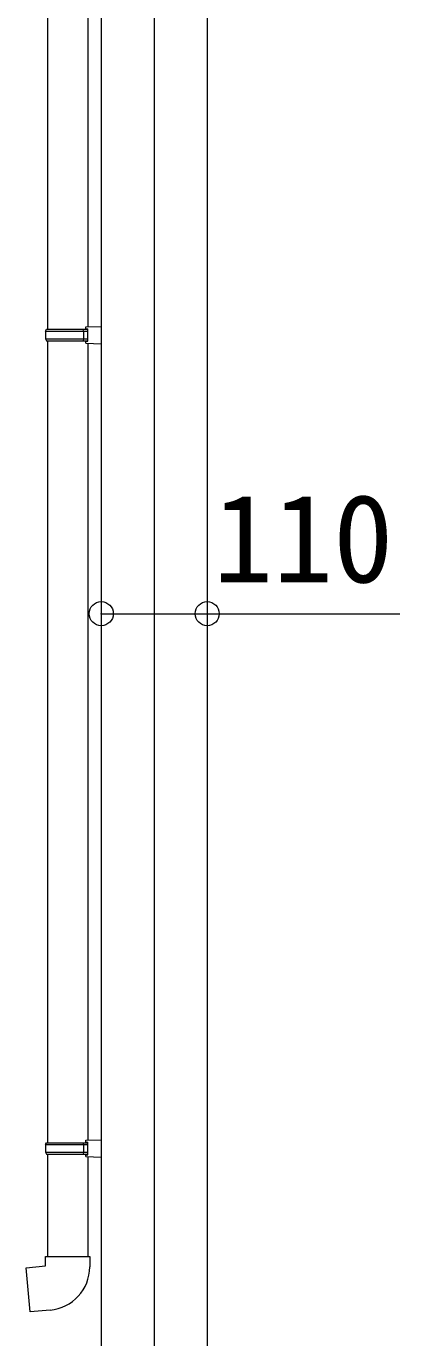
# Model space of a CAD drawing. Units: millimetres at full size; details may follow other scales. Extents: x -6988 to 7066, y -4877 to 4823.
# Drawn here: x 717 to 1105, y -1226 to 136 of the extents above; entities that cross this region are included whole.
import ezdxf
from ezdxf.enums import TextEntityAlignment as Align

# ---------------------------------------------------------------- set-up
doc = ezdxf.new("R2010")
doc.units = ezdxf.units.MM
doc.header["$LTSCALE"] = 25
doc.header["$PDMODE"] = 32
doc.header["$PDSIZE"] = 25
for name, color, linetype, lineweight in [('0-1_本体', 4, 'Continuous', 9), ('0-2_部品', 7, 'Continuous', 9), ('0-8_PARTS2', 2, 'Continuous', 9), ('0-A_寸法', 6, 'Continuous', 9)]:
    doc.layers.add(name, color=color, linetype=linetype, lineweight=lineweight)
doc.styles.add('ＭＳ ゴシック', font='')
doc.styles.get('ＭＳ ゴシック').set_extended_font_data('MS Gothic')

msp = doc.modelspace()

# ---------------------------------------------------------------- linework, layer by layer
at = {"layer": '0-1_本体'}
for p, q in [((795.13, 1085.66), (795.13, -1794.34)), ((905.13, 1085.66), (905.13, -1794.34))]:
    msp.add_line(p, q, dxfattribs=at)
at = {"layer": '0-2_部品'}
for p, q in [((739.13, 765.74), (739.13, -178.45)), ((781.13, 763.18), (781.13, -175.89)), ((779.13, -175.95), (795.13, -175.48)), ((779.13, -177.95), (779.13, -175.95)), ((795.13, -175.48), (795.13, -193.42)), ((737.13, -180.45), (738.13, -178.45)), ((737.13, -180.45), (781.13, -180.45)), ((737.13, -180.45), (737.13, -188.45)), ((737.13, -188.45), (781.13, -188.45)), ((737.13, -188.45), (738.13, -190.45)), ((738.13, -178.45), (781.13, -178.45)), ((738.13, -190.45), (781.13, -190.45)), ((739.13, -190.45), (739.13, -1023.61)), ((776.65, -180.45), (776.22, -178.45)), ((779.13, -177.95), (781.13, -177.95)), ((779.13, -192.95), (779.13, -190.95)), ((779.13, -192.95), (795.13, -193.42)), ((781.13, -193.01), (781.13, -1021.05)), ((779.13, -1021.11), (795.13, -1020.64)), ((779.13, -1023.11), (779.13, -1021.11)), ((795.13, -1020.64), (795.13, -1038.58)), ((737.13, -1025.61), (738.13, -1023.61)), ((737.13, -1025.61), (781.13, -1025.61)), ((737.13, -1025.61), (737.13, -1033.61)), ((737.13, -1033.61), (781.13, -1033.61)), ((737.13, -1033.61), (738.13, -1035.61)), ((738.13, -1023.61), (781.13, -1023.61)), ((738.13, -1035.61), (781.13, -1035.61)), ((739.13, -1035.61), (739.13, -1141.75)), ((776.65, -1025.61), (776.22, -1023.61)), ((779.13, -1023.11), (781.13, -1023.11)), ((779.13, -1038.11), (779.13, -1036.11)), ((779.13, -1038.11), (795.13, -1038.58)), ((781.13, -1038.17), (781.13, -1141.75)), ((737.13, -1141.75), (783.13, -1141.75)), ((737.13, -1151.75), (737.13, -1141.75)), ((783.13, -1141.75), (783.13, -1152.66))]:
    msp.add_line(p, q, dxfattribs=at)
for points in [[(776.65, -180.45), (776.65, -188.45), (776.22, -190.45)], [(779.13, -190.95), (781.13, -190.95), (781.13, -177.95)], [(776.65, -1025.61), (776.65, -1033.61), (776.22, -1035.61)], [(779.13, -1036.11), (781.13, -1036.11), (781.13, -1023.11)], [(742.05, -1197.49), (721.22, -1199.32), (717.21, -1153.49), (737.13, -1151.75)]]:
    msp.add_lwpolyline(points, dxfattribs=at)
msp.add_arc((738.13, -1152.66), 45, 275, 0, dxfattribs=at)
at = {"layer": '0-8_PARTS2'}
msp.add_line((850.13, 1051.79), (850.13, -1894.35), dxfattribs=at)
at = {"layer": '0-A_寸法'}
for p, q in [((795.13, -473.96), (905.13, -473.96)), ((905.13, -473.96), (1105.13, -473.96))]:
    msp.add_line(p, q, dxfattribs=at)
for p in [(795.13, -473.96), (905.13, -473.96)]:
    msp.add_point(p, dxfattribs=at)

# ---------------------------------------------------------------- texts
at = {"layer": '0-A_寸法', "color": 7, "style": 'ＭＳ ゴシック'}
msp.add_text('110', height=91.64, dxfattribs=at).set_placement((911.38, -468.96), align=Align.BOTTOM_LEFT)

doc.saveas('drawing.dxf')
